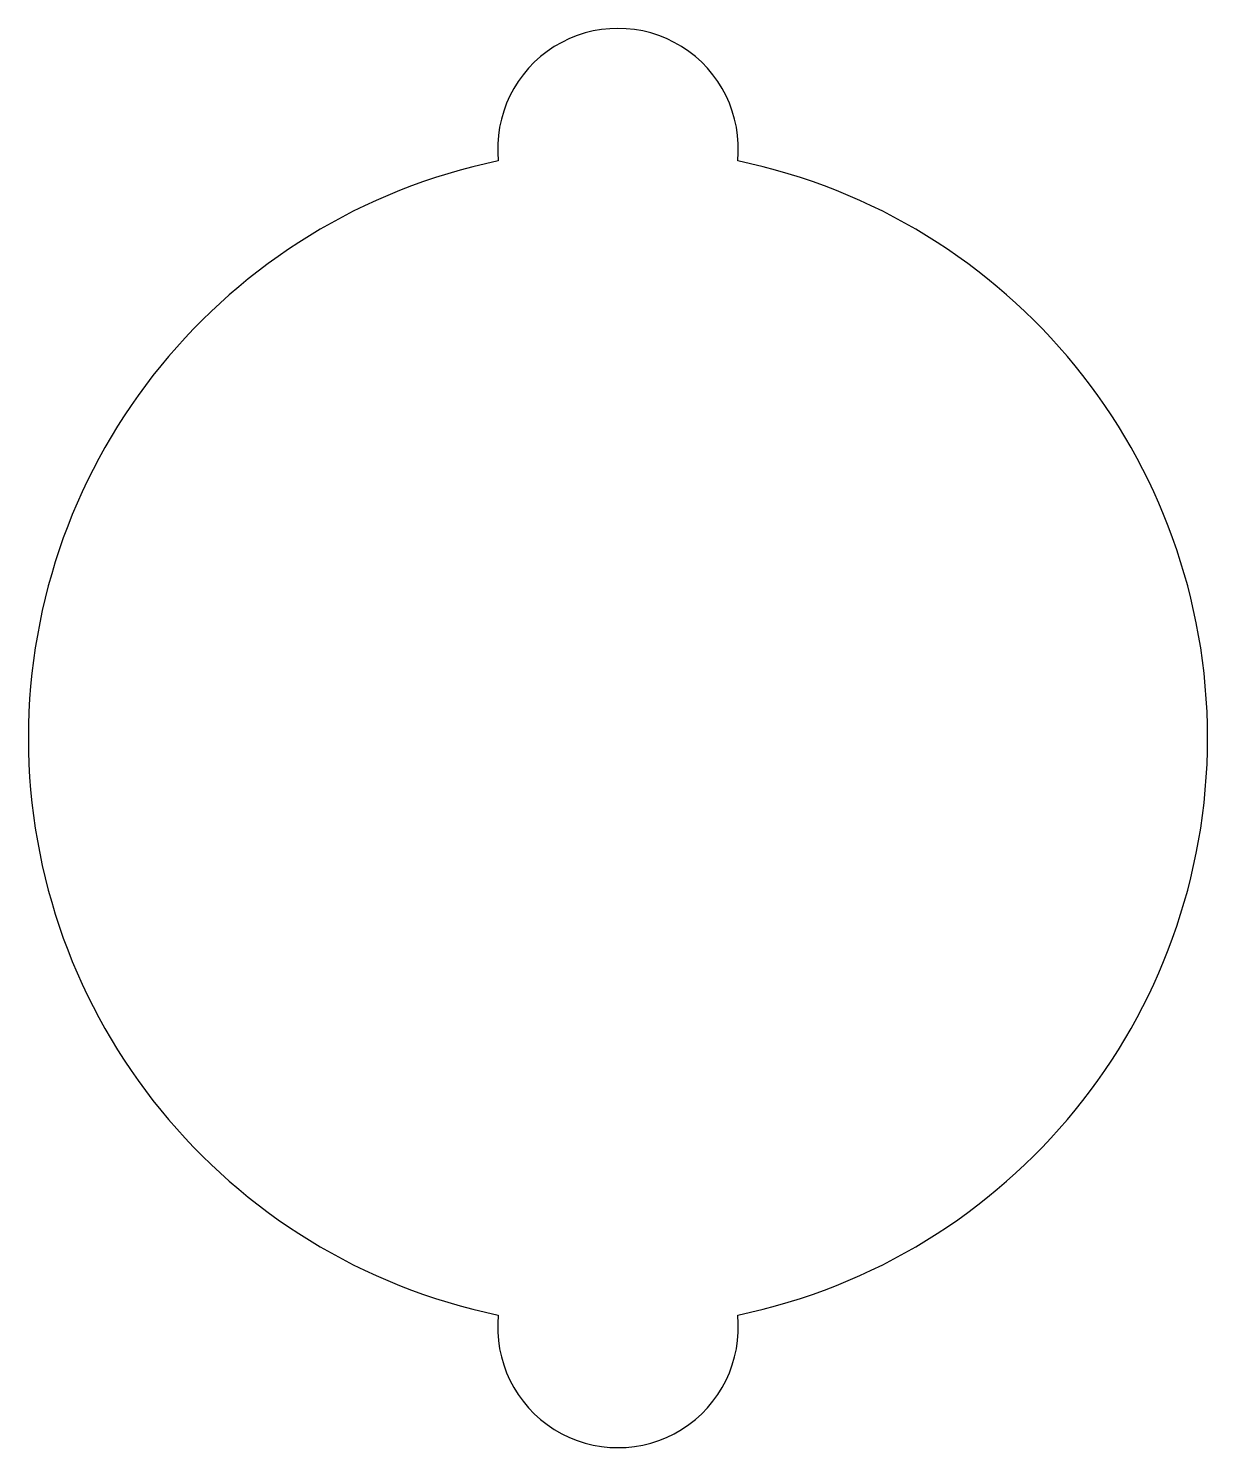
# Model space of a CAD drawing. Header units: millimetres. Extents: x 105.4 to 129.9, y 111.9 to 141.4.
import ezdxf

# ---------------------------------------------------------------- set-up
doc = ezdxf.new("R2010")
doc.units = ezdxf.units.MM

msp = doc.modelspace()

# ---------------------------------------------------------------- linework, layer by layer
for centre, radius, start, end in [((117.614, 138.87), 2.5, 354.1433, 185.8567), ((117.614, 126.62), 12.25, 101.7134, 258.2866), ((117.614, 126.62), 12.25, 281.7134, 78.2866), ((117.614, 114.37), 2.5, 174.1433, 5.8567)]:
    msp.add_arc(centre, radius, start, end)

doc.saveas('drawing.dxf')
